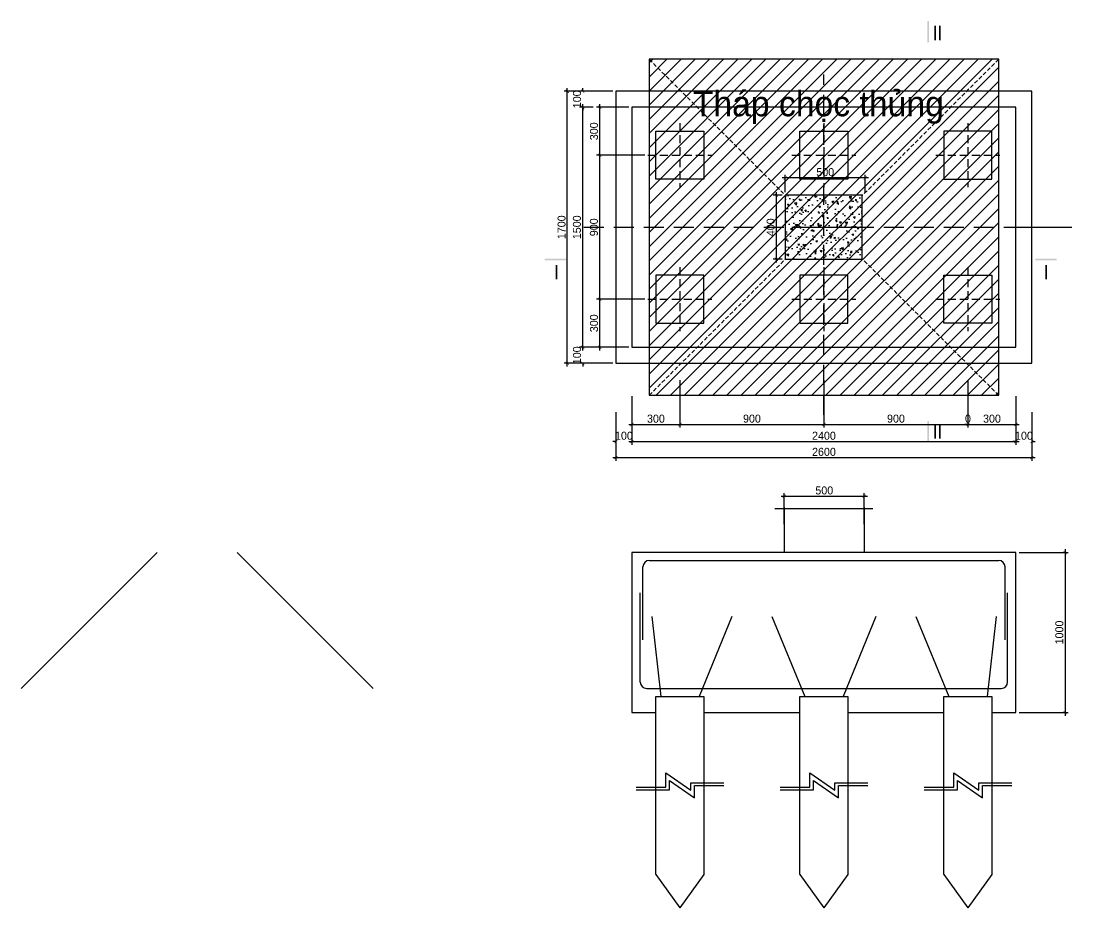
# Model space of a CAD drawing. Extents: x 394 to 18449, y -3793 to 677.
# Drawn here: x 6584 to 7241, y -3350 to -2795 of the extents above; entities that cross this region are included whole.
import ezdxf

# ---------------------------------------------------------------- set-up
doc = ezdxf.new("R2010")
doc.units = 0
doc.header["$MEASUREMENT"] = 0
doc.linetypes.add('CENTER2', pattern=[1.125, 0.75, -0.125, 0.125, -0.125])
doc.linetypes.add('HIDDEN', pattern=[0.375, 0.25, -0.125])
doc.layers.get('0').update_dxf_attribs({"linetype": 'CONTINUOUS'})
doc.layers.get('DEFPOINTS').update_dxf_attribs({"linetype": 'CONTINUOUS'})
for name, color, linetype in [('DUT', 7, 'CENTER2'), ('TEXT', 7, 'CONTINUOUS'), ('THEP', 6, 'CONTINUOUS'), ('TUONG', 7, 'CONTINUOUS')]:
    doc.layers.add(name, color=color, linetype=linetype)
doc.styles.add('DIM-NEW', font='VHELVCN.TTF')
doc.styles.add('style1', font='VGOUDYN.TTF')
doc.styles.add('T2', font='VTIMESN.TTF')
doc.dimstyles.new('TL10', dxfattribs={"dimtxt": 5, "dimasz": 2, "dimexe": 2, "dimexo": 2, "dimgap": 1, "dimtad": 1, "dimdec": 0, "dimlfac": 10, "dimzin": 0, "dimdsep": 46, "dimtxsty": 'T2', "dimblk": 'ARCHTICK', "dimcen": 2.5, "dimdle": 2, "dimclrd": 1, "dimclre": 1, "dimclrt": 2, "dimadec": 0, "dimazin": 0, "dimtfac": 1, "dimtdec": 0, "dimtix": 1, "dimtofl": 0, "dimtmove": 0, "dimatfit": 0, "dimldrblk": 'ARCHTICK', "dimfxl": 0, "dimtolj": 1, "dimtzin": 0, "dimlwd": -1, "dimlwe": -1, "dimarcsym": 0})

# ---------------------------------------------------------------- blocks, each defined once
blk = doc.blocks.new('_ARCHTICK')
at = {"color": 0, "linetype": 'ByBlock', "const_width": 0.15}
blk.add_lwpolyline([(-0.5, -0.5), (0.5, 0.5)], dxfattribs=at)
blk = doc.blocks.new('*D163')
at = {"layer": 'DEFPOINTS', "color": 0}
for p in [(7206.12, -3127.63), (7206.12, -3227.63), (7236.8, -3227.63)]:
    blk.add_point(p, dxfattribs=at)
at = {"layer": 'TUONG', "color": 1}
for p, q in [((7236.8, -3125.63), (7236.8, -3229.63)), ((7208.12, -3127.63), (7238.8, -3127.63)), ((7208.12, -3227.63), (7238.8, -3227.63))]:
    blk.add_line(p, q, dxfattribs=at)
at = {"layer": 'TUONG', "color": 1, "xscale": 2, "yscale": 2, "zscale": 2}
for p, rotation in [((7236.8, -3127.63), 90), ((7236.8, -3227.63), 270)]:
    blk.add_blockref('_ARCHTICK', p, dxfattribs=dict(at, rotation=rotation))
at = {"layer": 'TUONG', "color": 2, "insert": (7233.24, -3177.63), "char_height": 5, "attachment_point": 5, "rotation": 90, "style": 'T2'}
blk.add_mtext('\\A1;1000', dxfattribs=at)
blk = doc.blocks.new('*D162')
at = {"layer": 'DEFPOINTS', "color": 0}
for p in [(7111.33, -3092.47), (7061.33, -3111.93), (7111.33, -3111.93)]:
    blk.add_point(p, dxfattribs=at)
at = {"layer": 'TUONG', "color": 1}
for p, q in [((7059.33, -3092.47), (7113.33, -3092.47)), ((7061.33, -3109.93), (7061.33, -3090.47)), ((7111.33, -3109.93), (7111.33, -3090.47))]:
    blk.add_line(p, q, dxfattribs=at)
at = {"layer": 'TUONG', "color": 1, "xscale": 2, "yscale": 2, "zscale": 2, "rotation": 180}
blk.add_blockref('_ARCHTICK', (7061.33, -3092.47), dxfattribs=at)
at = {"layer": 'TUONG', "color": 1, "xscale": 2, "yscale": 2, "zscale": 2}
blk.add_blockref('_ARCHTICK', (7111.33, -3092.47), dxfattribs=at)
at = {"layer": 'TUONG', "color": 2, "insert": (7086.33, -3088.87), "char_height": 5, "attachment_point": 5, "style": 'T2'}
blk.add_mtext('\\A1;500', dxfattribs=at)
blk = doc.blocks.new('*D161')
at = {"layer": 'DEFPOINTS', "color": 0}
for p in [(7056.38, -2904.36), (7061.94, -2904.36), (7061.94, -2944.36)]:
    blk.add_point(p, dxfattribs=at)
at = {"layer": 'TUONG', "color": 1}
for p, q in [((7056.38, -2946.36), (7056.38, -2902.36)), ((7059.94, -2904.36), (7054.38, -2904.36)), ((7059.94, -2944.36), (7054.38, -2944.36))]:
    blk.add_line(p, q, dxfattribs=at)
at = {"layer": 'TUONG', "color": 1, "xscale": 2, "yscale": 2, "zscale": 2}
for p, rotation in [((7056.38, -2904.36), 90), ((7056.38, -2944.36), 270)]:
    blk.add_blockref('_ARCHTICK', p, dxfattribs=dict(at, rotation=rotation))
at = {"layer": 'TUONG', "color": 2, "insert": (7052.82, -2924.36), "char_height": 5, "attachment_point": 5, "rotation": 90, "style": 'T2'}
blk.add_mtext('\\A1;400', dxfattribs=at)
blk = doc.blocks.new('*D160')
at = {"layer": 'DEFPOINTS', "color": 0}
for p in [(7061.94, -2893.53), (7061.94, -2904.36), (7111.94, -2904.36)]:
    blk.add_point(p, dxfattribs=at)
at = {"layer": 'TUONG', "color": 1}
for p, q in [((7113.94, -2893.53), (7059.94, -2893.53)), ((7061.94, -2902.36), (7061.94, -2891.53)), ((7111.94, -2902.36), (7111.94, -2891.53))]:
    blk.add_line(p, q, dxfattribs=at)
at = {"layer": 'TUONG', "color": 1, "xscale": 2, "yscale": 2, "zscale": 2, "rotation": 180}
blk.add_blockref('_ARCHTICK', (7061.94, -2893.53), dxfattribs=at)
at = {"layer": 'TUONG', "color": 1, "xscale": 2, "yscale": 2, "zscale": 2}
blk.add_blockref('_ARCHTICK', (7111.94, -2893.53), dxfattribs=at)
at = {"layer": 'TUONG', "color": 2, "insert": (7086.94, -2889.93), "char_height": 5, "attachment_point": 5, "style": 'T2'}
blk.add_mtext('\\A1;500', dxfattribs=at)
blk = doc.blocks.new('*D159')
at = {"layer": 'DEFPOINTS', "color": 0}
for p in [(6945.98, -2969.36), (6976.12, -2969.36), (6966.12, -2999.36)]:
    blk.add_point(p, dxfattribs=at)
at = {"layer": 'TUONG', "color": 1}
for p, q in [((6945.98, -3001.36), (6945.98, -2967.36)), ((6974.12, -2969.36), (6943.98, -2969.36)), ((6964.12, -2999.36), (6943.98, -2999.36))]:
    blk.add_line(p, q, dxfattribs=at)
at = {"layer": 'TUONG', "color": 1, "xscale": 2, "yscale": 2, "zscale": 2}
for p, rotation in [((6945.98, -2969.36), 90), ((6945.98, -2999.36), 270)]:
    blk.add_blockref('_ARCHTICK', p, dxfattribs=dict(at, rotation=rotation))
at = {"layer": 'TUONG', "color": 2, "insert": (6942.42, -2984.36), "char_height": 5, "attachment_point": 5, "rotation": 90, "style": 'T2'}
blk.add_mtext('\\A1;300', dxfattribs=at)
blk = doc.blocks.new('*D158')
at = {"layer": 'DEFPOINTS', "color": 0}
for p in [(6945.98, -2879.36), (6976.12, -2879.36), (6976.12, -2969.36)]:
    blk.add_point(p, dxfattribs=at)
at = {"layer": 'TUONG', "color": 1}
for p, q in [((6974.12, -2879.36), (6943.98, -2879.36)), ((6945.98, -2971.36), (6945.98, -2877.36)), ((6974.12, -2969.36), (6943.98, -2969.36))]:
    blk.add_line(p, q, dxfattribs=at)
at = {"layer": 'TUONG', "color": 1, "xscale": 2, "yscale": 2, "zscale": 2}
for p, rotation in [((6945.98, -2879.36), 90), ((6945.98, -2969.36), 270)]:
    blk.add_blockref('_ARCHTICK', p, dxfattribs=dict(at, rotation=rotation))
at = {"layer": 'TUONG', "color": 2, "insert": (6942.39, -2924.36), "char_height": 5, "attachment_point": 5, "rotation": 90, "style": 'T2'}
blk.add_mtext('\\A1;900', dxfattribs=at)
blk = doc.blocks.new('*D157')
at = {"layer": 'DEFPOINTS', "color": 0}
for p in [(6945.98, -2849.36), (6966.12, -2849.36), (6976.12, -2879.36)]:
    blk.add_point(p, dxfattribs=at)
at = {"layer": 'TUONG', "color": 1}
for p, q in [((6964.12, -2849.36), (6943.98, -2849.36)), ((6945.98, -2881.36), (6945.98, -2847.36)), ((6974.12, -2879.36), (6943.98, -2879.36))]:
    blk.add_line(p, q, dxfattribs=at)
at = {"layer": 'TUONG', "color": 1, "xscale": 2, "yscale": 2, "zscale": 2}
for p, rotation in [((6945.98, -2849.36), 90), ((6945.98, -2879.36), 270)]:
    blk.add_blockref('_ARCHTICK', p, dxfattribs=dict(at, rotation=rotation))
at = {"layer": 'TUONG', "color": 2, "insert": (6942.42, -2864.36), "char_height": 5, "attachment_point": 5, "rotation": 90, "style": 'T2'}
blk.add_mtext('\\A1;300', dxfattribs=at)
blk = doc.blocks.new('*D156')
at = {"layer": 'DEFPOINTS', "color": 0}
for p in [(6935.37, -2999.36), (6964.12, -2999.36), (6956.12, -3009.36)]:
    blk.add_point(p, dxfattribs=at)
at = {"layer": 'TUONG', "color": 1}
for p, q in [((6962.12, -2999.36), (6933.37, -2999.36)), ((6935.37, -2999.36), (6935.37, -2997.36)), ((6954.12, -3009.36), (6933.37, -3009.36)), ((6935.37, -3009.36), (6935.37, -3011.36))]:
    blk.add_line(p, q, dxfattribs=at)
at = {"layer": 'TUONG', "color": 1, "xscale": 2, "yscale": 2, "zscale": 2}
for p, rotation in [((6935.37, -2999.36), 270), ((6935.37, -3009.36), 90)]:
    blk.add_blockref('_ARCHTICK', p, dxfattribs=dict(at, rotation=rotation))
at = {"layer": 'TUONG', "color": 2, "insert": (6931.81, -3004.36), "char_height": 5, "attachment_point": 5, "rotation": 90, "style": 'T2'}
blk.add_mtext('\\A1;100', dxfattribs=at)
blk = doc.blocks.new('*D155')
at = {"layer": 'DEFPOINTS', "color": 0}
for p in [(6935.37, -2849.36), (6943.98, -2849.36), (6964.12, -2999.36)]:
    blk.add_point(p, dxfattribs=at)
at = {"layer": 'TUONG', "color": 1}
for p, q in [((6941.98, -2849.36), (6933.37, -2849.36)), ((6935.37, -3001.36), (6935.37, -2847.36)), ((6962.12, -2999.36), (6933.37, -2999.36))]:
    blk.add_line(p, q, dxfattribs=at)
at = {"layer": 'TUONG', "color": 1, "xscale": 2, "yscale": 2, "zscale": 2}
for p, rotation in [((6935.37, -2849.36), 90), ((6935.37, -2999.36), 270)]:
    blk.add_blockref('_ARCHTICK', p, dxfattribs=dict(at, rotation=rotation))
at = {"layer": 'TUONG', "color": 2, "insert": (6931.77, -2924.36), "char_height": 5, "attachment_point": 5, "rotation": 90, "style": 'T2'}
blk.add_mtext('\\A1;1500', dxfattribs=at)
blk = doc.blocks.new('*D154')
at = {"layer": 'DEFPOINTS', "color": 0}
for p in [(6935.37, -2839.36), (6956.12, -2839.36), (6943.98, -2849.36)]:
    blk.add_point(p, dxfattribs=at)
at = {"layer": 'TUONG', "color": 1}
for p, q in [((6954.12, -2839.36), (6933.37, -2839.36)), ((6935.37, -2839.36), (6935.37, -2837.36)), ((6941.98, -2849.36), (6933.37, -2849.36)), ((6935.37, -2849.36), (6935.37, -2851.36))]:
    blk.add_line(p, q, dxfattribs=at)
at = {"layer": 'TUONG', "color": 1, "xscale": 2, "yscale": 2, "zscale": 2}
for p, rotation in [((6935.37, -2839.36), 270), ((6935.37, -2849.36), 90)]:
    blk.add_blockref('_ARCHTICK', p, dxfattribs=dict(at, rotation=rotation))
at = {"layer": 'TUONG', "color": 2, "insert": (6931.81, -2844.36), "char_height": 5, "attachment_point": 5, "rotation": 90, "style": 'T2'}
blk.add_mtext('\\A1;100', dxfattribs=at)
blk = doc.blocks.new('*D153')
at = {"layer": 'DEFPOINTS', "color": 0}
for p in [(6925.72, -2839.36), (6935.37, -2839.36), (6935.37, -3009.36)]:
    blk.add_point(p, dxfattribs=at)
at = {"layer": 'TUONG', "color": 1}
for p, q in [((6933.37, -2839.36), (6923.72, -2839.36)), ((6925.72, -3011.36), (6925.72, -2837.36)), ((6933.37, -3009.36), (6923.72, -3009.36))]:
    blk.add_line(p, q, dxfattribs=at)
at = {"layer": 'TUONG', "color": 1, "xscale": 2, "yscale": 2, "zscale": 2}
for p, rotation in [((6925.72, -2839.36), 90), ((6925.72, -3009.36), 270)]:
    blk.add_blockref('_ARCHTICK', p, dxfattribs=dict(at, rotation=rotation))
at = {"layer": 'TUONG', "color": 2, "insert": (6922.16, -2924.36), "char_height": 5, "attachment_point": 5, "rotation": 90, "style": 'T2'}
blk.add_mtext('\\A1;1700', dxfattribs=at)
blk = doc.blocks.new('*D152')
at = {"layer": 'DEFPOINTS', "color": 0}
for p in [(6996.12, -3017.86), (6966.12, -3027.86), (6996.12, -3047.57)]:
    blk.add_point(p, dxfattribs=at)
at = {"layer": 'TUONG', "color": 1}
for p, q in [((6996.12, -3019.86), (6996.12, -3049.57)), ((6966.12, -3029.86), (6966.12, -3049.57)), ((6964.12, -3047.57), (6998.12, -3047.57))]:
    blk.add_line(p, q, dxfattribs=at)
at = {"layer": 'TUONG', "color": 1, "xscale": 2, "yscale": 2, "zscale": 2, "rotation": 180}
blk.add_blockref('_ARCHTICK', (6966.12, -3047.57), dxfattribs=at)
at = {"layer": 'TUONG', "color": 1, "xscale": 2, "yscale": 2, "zscale": 2}
blk.add_blockref('_ARCHTICK', (6996.12, -3047.57), dxfattribs=at)
at = {"layer": 'TUONG', "color": 2, "insert": (6981.12, -3044.01), "char_height": 5, "attachment_point": 5, "style": 'T2'}
blk.add_mtext('\\A1;300', dxfattribs=at)
blk = doc.blocks.new('*D151')
at = {"layer": 'DEFPOINTS', "color": 0}
for p in [(6996.12, -3017.86), (7086.12, -3017.86), (7086.12, -3047.57)]:
    blk.add_point(p, dxfattribs=at)
at = {"layer": 'TUONG', "color": 1}
for p, q in [((6996.12, -3019.86), (6996.12, -3049.57)), ((7086.12, -3019.86), (7086.12, -3049.57)), ((6994.12, -3047.57), (7088.12, -3047.57))]:
    blk.add_line(p, q, dxfattribs=at)
at = {"layer": 'TUONG', "color": 1, "xscale": 2, "yscale": 2, "zscale": 2, "rotation": 180}
blk.add_blockref('_ARCHTICK', (6996.12, -3047.57), dxfattribs=at)
at = {"layer": 'TUONG', "color": 1, "xscale": 2, "yscale": 2, "zscale": 2}
blk.add_blockref('_ARCHTICK', (7086.12, -3047.57), dxfattribs=at)
at = {"layer": 'TUONG', "color": 2, "insert": (7041.12, -3043.98), "char_height": 5, "attachment_point": 5, "style": 'T2'}
blk.add_mtext('\\A1;900', dxfattribs=at)
blk = doc.blocks.new('*D150')
at = {"layer": 'DEFPOINTS', "color": 0}
for p in [(7086.12, -3017.86), (7176.12, -3017.86), (7176.12, -3047.57)]:
    blk.add_point(p, dxfattribs=at)
at = {"layer": 'TUONG', "color": 1}
for p, q in [((7086.12, -3019.86), (7086.12, -3049.57)), ((7176.12, -3019.86), (7176.12, -3049.57)), ((7084.12, -3047.57), (7178.12, -3047.57))]:
    blk.add_line(p, q, dxfattribs=at)
at = {"layer": 'TUONG', "color": 1, "xscale": 2, "yscale": 2, "zscale": 2, "rotation": 180}
blk.add_blockref('_ARCHTICK', (7086.12, -3047.57), dxfattribs=at)
at = {"layer": 'TUONG', "color": 1, "xscale": 2, "yscale": 2, "zscale": 2}
blk.add_blockref('_ARCHTICK', (7176.12, -3047.57), dxfattribs=at)
at = {"layer": 'TUONG', "color": 2, "insert": (7131.12, -3043.98), "char_height": 5, "attachment_point": 5, "style": 'T2'}
blk.add_mtext('\\A1;900', dxfattribs=at)
blk = doc.blocks.new('*D149')
at = {"layer": 'DEFPOINTS', "color": 0}
for p in [(7176.12, -3017.86), (7176.12, -3017.86), (7176.12, -3047.57)]:
    blk.add_point(p, dxfattribs=at)
at = {"layer": 'TUONG', "color": 1}
for p, q in [((7176.12, -3019.86), (7176.12, -3049.57)), ((7176.12, -3019.86), (7176.12, -3049.57)), ((7176.12, -3047.57), (7174.12, -3047.57)), ((7176.12, -3047.57), (7178.12, -3047.57))]:
    blk.add_line(p, q, dxfattribs=at)
at = {"layer": 'TUONG', "color": 1, "xscale": 2, "yscale": 2, "zscale": 2}
blk.add_blockref('_ARCHTICK', (7176.12, -3047.57), dxfattribs=at)
at = {"layer": 'TUONG', "color": 1, "xscale": 2, "yscale": 2, "zscale": 2, "rotation": 180}
blk.add_blockref('_ARCHTICK', (7176.12, -3047.57), dxfattribs=at)
at = {"layer": 'TUONG', "color": 2, "insert": (7176.12, -3044.01), "char_height": 5, "attachment_point": 5, "style": 'T2'}
blk.add_mtext('\\A1;0', dxfattribs=at)
blk = doc.blocks.new('*D148')
at = {"layer": 'DEFPOINTS', "color": 0}
for p in [(7176.12, -3017.86), (7206.12, -3027.86), (7206.12, -3047.57)]:
    blk.add_point(p, dxfattribs=at)
at = {"layer": 'TUONG', "color": 1}
for p, q in [((7176.12, -3019.86), (7176.12, -3049.57)), ((7206.12, -3029.86), (7206.12, -3049.57)), ((7174.12, -3047.57), (7208.12, -3047.57))]:
    blk.add_line(p, q, dxfattribs=at)
at = {"layer": 'TUONG', "color": 1, "xscale": 2, "yscale": 2, "zscale": 2, "rotation": 180}
blk.add_blockref('_ARCHTICK', (7176.12, -3047.57), dxfattribs=at)
at = {"layer": 'TUONG', "color": 1, "xscale": 2, "yscale": 2, "zscale": 2}
blk.add_blockref('_ARCHTICK', (7206.12, -3047.57), dxfattribs=at)
at = {"layer": 'TUONG', "color": 2, "insert": (7191.12, -3044.01), "char_height": 5, "attachment_point": 5, "style": 'T2'}
blk.add_mtext('\\A1;300', dxfattribs=at)
blk = doc.blocks.new('*D147')
at = {"layer": 'DEFPOINTS', "color": 0}
for p in [(6956.12, -3037.86), (6966.12, -3037.86), (6966.12, -3058.24)]:
    blk.add_point(p, dxfattribs=at)
at = {"layer": 'TUONG', "color": 1}
for p, q in [((6956.12, -3039.86), (6956.12, -3060.24)), ((6966.12, -3039.86), (6966.12, -3060.24)), ((6956.12, -3058.24), (6954.12, -3058.24)), ((6966.12, -3058.24), (6968.12, -3058.24))]:
    blk.add_line(p, q, dxfattribs=at)
at = {"layer": 'TUONG', "color": 1, "xscale": 2, "yscale": 2, "zscale": 2}
blk.add_blockref('_ARCHTICK', (6956.12, -3058.24), dxfattribs=at)
at = {"layer": 'TUONG', "color": 1, "xscale": 2, "yscale": 2, "zscale": 2, "rotation": 180}
blk.add_blockref('_ARCHTICK', (6966.12, -3058.24), dxfattribs=at)
at = {"layer": 'TUONG', "color": 2, "insert": (6961.12, -3054.68), "char_height": 5, "attachment_point": 5, "style": 'T2'}
blk.add_mtext('\\A1;100', dxfattribs=at)
blk = doc.blocks.new('*D146')
at = {"layer": 'DEFPOINTS', "color": 0}
for p in [(7216.12, -3037.86), (7206.12, -3049.57), (7216.12, -3058.24)]:
    blk.add_point(p, dxfattribs=at)
at = {"layer": 'TUONG', "color": 1}
for p, q in [((7216.12, -3039.86), (7216.12, -3060.24)), ((7206.12, -3051.57), (7206.12, -3060.24)), ((7206.12, -3058.24), (7204.12, -3058.24)), ((7216.12, -3058.24), (7218.12, -3058.24))]:
    blk.add_line(p, q, dxfattribs=at)
at = {"layer": 'TUONG', "color": 1, "xscale": 2, "yscale": 2, "zscale": 2}
blk.add_blockref('_ARCHTICK', (7206.12, -3058.24), dxfattribs=at)
at = {"layer": 'TUONG', "color": 1, "xscale": 2, "yscale": 2, "zscale": 2, "rotation": 180}
blk.add_blockref('_ARCHTICK', (7216.12, -3058.24), dxfattribs=at)
at = {"layer": 'TUONG', "color": 2, "insert": (7211.12, -3054.68), "char_height": 5, "attachment_point": 5, "style": 'T2'}
blk.add_mtext('\\A1;100', dxfattribs=at)
blk = doc.blocks.new('*D145')
at = {"layer": 'DEFPOINTS', "color": 0}
for p in [(6956.12, -3058.24), (7216.12, -3058.24), (7216.12, -3068.34)]:
    blk.add_point(p, dxfattribs=at)
at = {"layer": 'TUONG', "color": 1}
for p, q in [((6956.12, -3060.24), (6956.12, -3070.34)), ((7216.12, -3060.24), (7216.12, -3070.34)), ((6954.12, -3068.34), (7218.12, -3068.34))]:
    blk.add_line(p, q, dxfattribs=at)
at = {"layer": 'TUONG', "color": 1, "xscale": 2, "yscale": 2, "zscale": 2, "rotation": 180}
blk.add_blockref('_ARCHTICK', (6956.12, -3068.34), dxfattribs=at)
at = {"layer": 'TUONG', "color": 1, "xscale": 2, "yscale": 2, "zscale": 2}
blk.add_blockref('_ARCHTICK', (7216.12, -3068.34), dxfattribs=at)
at = {"layer": 'TUONG', "color": 2, "insert": (7086.12, -3064.75), "char_height": 5, "attachment_point": 5, "style": 'T2'}
blk.add_mtext('\\A1;2600', dxfattribs=at)
blk = doc.blocks.new('*D144')
at = {"layer": 'DEFPOINTS', "color": 0}
for p in [(6966.12, -3047.57), (7206.12, -3047.57), (7206.12, -3058.24)]:
    blk.add_point(p, dxfattribs=at)
at = {"layer": 'TUONG', "color": 1}
for p, q in [((6966.12, -3049.57), (6966.12, -3060.24)), ((7206.12, -3049.57), (7206.12, -3060.24)), ((6964.12, -3058.24), (7208.12, -3058.24))]:
    blk.add_line(p, q, dxfattribs=at)
at = {"layer": 'TUONG', "color": 1, "xscale": 2, "yscale": 2, "zscale": 2, "rotation": 180}
blk.add_blockref('_ARCHTICK', (6966.12, -3058.24), dxfattribs=at)
at = {"layer": 'TUONG', "color": 1, "xscale": 2, "yscale": 2, "zscale": 2}
blk.add_blockref('_ARCHTICK', (7206.12, -3058.24), dxfattribs=at)
at = {"layer": 'TUONG', "color": 2, "insert": (7086.12, -3054.68), "char_height": 5, "attachment_point": 5, "style": 'T2'}
blk.add_mtext('\\A1;2400', dxfattribs=at)

msp = doc.modelspace()

# ---------------------------------------------------------------- hatches: boundary and pattern name
at = {"layer": 'TUONG'}
h = msp.add_hatch(dxfattribs=at)
h.set_pattern_fill('ANSI31', color=256, scale=50, angle=180, style=0)
h.set_pattern_definition([(225, (-1524, -7e-11), (4.4194174, -4.4194174), [])])
h.paths.add_polyline_path([(7195.309, -2819.355), (6976.937, -2819.355), (6976.937, -3029.355), (7195.309, -3029.355)])
h = msp.add_hatch(dxfattribs=at)
h.set_pattern_fill('AR-CONC', color=9, scale=1.5, angle=90, style=0)
h.set_pattern_definition([(140, (5621, -10750.5), (0.941282, 10.758903), [1.125, -12.375]), (85, (5621, -10750.5), (-11.282882, -2.08127), [0.9, -9.9]), (190.4514, (5621.078, -10749.603), (-10.341593, 8.677641), [0.956103, -10.517132]), (136.1842, (5618, -10750.5), (2.482785, 16.008616), [1.6875, -18.5625]), (186.6356, (5618.207, -10749.166), (-14.611768, 14.01994), [1.434154, -15.775695]), (81.1842, (5618, -10750.5), (-14.61178, 14.01993), [1.35, -14.85]), (111, (5618.75, -10749), (6.039283, 8.953606), [1.125, -12.375]), (56, (5618.75, -10749), (-10.87725, 3.64973), [0.9, -9.9]), (161.4514, (5619.253, -10748.254), (-4.837957, 12.60334), [0.956103, -10.517132]), (127.5, (5621, -10750.5), (-4.9934078, 0.1823978), [0, -9.78, 0, -10.05, 0, -9.9375]), (97.5, (5621, -10750.5), (-5.9161757, 3.946043), [0, -5.73, 0, -9.555, 0, -3.7875]), (57.5, (5621, -10753.845), (0.338323, 8.0073365), [0, -3.75, 0, -11.7, 0, -15.525]), (47.5, (5621, -10755.345), (-1.501575, 8.7477925), [0, -4.875, 0, -7.77, 0, -11.025])])
h.paths.add_polyline_path([(7086.123, -2924.355), (7086.123, -2904.355), (7061.937, -2904.355), (7061.937, -2924.355)])
h.paths.add_polyline_path([(7061.937, -2924.355), (7061.937, -2944.355), (7086.123, -2944.355), (7086.123, -2924.355)])
h.paths.add_polyline_path([(7086.123, -2924.355), (7086.123, -2944.355), (7110.036, -2944.355), (7110.036, -2924.355)])
h.paths.add_polyline_path([(7110.036, -2924.355), (7110.036, -2904.355), (7086.123, -2904.355), (7086.123, -2924.355)])

# ---------------------------------------------------------------- linework, layer by layer
at = {"layer": 'DUT', "linetype": 'HIDDEN', "ltscale": 10}
for p, q in [((6976.937, -2819.355), (7061.937, -2904.355)), ((7195.309, -2819.355), (7110.309, -2904.355)), ((6976.937, -3029.355), (7061.937, -2944.355)), ((7195.309, -3029.355), (7110.309, -2944.355))]:
    msp.add_line(p, q, dxfattribs=at)
at = {"layer": 'DUT', "color": 9, "linetype": 'HIDDEN', "ltscale": 50}
for p, q in [((7086.123, -3041.5), (7086.123, -2828.774)), ((6936.017, -2924.355), (7235.957, -2924.355))]:
    msp.add_line(p, q, dxfattribs=at)
at = {"layer": 'DUT', "color": 9, "linetype": 'HIDDEN', "ltscale": 20}
for p, q in [((6996.123, -2859.355), (6996.123, -2899.355)), ((7086.123, -2859.355), (7086.123, -2899.355)), ((7176.123, -2859.355), (7176.123, -2899.355)), ((6976.123, -2879.355), (7016.123, -2879.355)), ((7066.123, -2879.355), (7106.123, -2879.355)), ((7156.123, -2879.355), (7196.123, -2879.355)), ((6996.123, -2949.355), (6996.123, -2989.355)), ((7086.123, -2949.355), (7086.123, -2989.355)), ((7176.123, -2949.355), (7176.123, -2989.355)), ((6976.123, -2969.355), (7016.123, -2969.355)), ((7066.123, -2969.355), (7106.123, -2969.355)), ((7156.123, -2969.355), (7196.123, -2969.355))]:
    msp.add_line(p, q, dxfattribs=at)
at = {"layer": 'DUT', "linetype": 'HIDDEN', "ltscale": 10}
msp.add_lwpolyline([(7195.309, -2819.355), (6976.937, -2819.355), (6976.937, -3029.355), (7195.309, -3029.355)], close=True, dxfattribs=at)
msp.add_lwpolyline([(7195.309, -2819.355), (6976.937, -2819.355), (6976.937, -3029.355), (7195.309, -3029.355)], close=True, dxfattribs=at)
at = {"layer": 'TEXT', "ltscale": 10}
for points in [[(7151.714, -2795.439), (7150.664, -2795.439), (7151.714, -2808.743), (7150.664, -2808.743)], [(6911.645, -2944.05), (6911.645, -2945.1), (6924.949, -2944.05), (6924.949, -2945.1)], [(7218.262, -2944.05), (7218.262, -2945.1), (7231.567, -2944.05), (7231.567, -2945.1)], [(7151.714, -3045.482), (7150.664, -3045.482), (7151.714, -3058.787), (7150.664, -3058.787)]]:
    msp.add_trace(points, dxfattribs=at)
at = {"layer": 'THEP', "ltscale": 10}
for p, q in [((6976.931, -3132.62), (7195.315, -3132.62)), ((6972.931, -3182.221), (6972.931, -3136.62)), ((7199.315, -3182.221), (7199.315, -3136.62)), ((6971.354, -3208.63), (6971.354, -3152.879)), ((7200.892, -3208.63), (7200.892, -3152.879)), ((6978.5, -3167.63), (6984.123, -3217.63)), ((7028.623, -3167.63), (7008.123, -3217.63)), ((7053.623, -3167.63), (7074.123, -3217.63)), ((7118.623, -3167.63), (7098.123, -3217.63)), ((7143.623, -3167.63), (7164.123, -3217.63)), ((7193.746, -3167.63), (7188.123, -3217.63)), ((6975.354, -3212.63), (7196.892, -3212.63))]:
    msp.add_line(p, q, dxfattribs=at)
for centre, start, end in [((6976.931, -3136.62), 90, 180), ((7195.315, -3136.62), 0, 90), ((6975.354, -3208.63), 180, 270), ((7196.892, -3208.63), 270, 360)]:
    msp.add_arc(centre, 4, start, end, dxfattribs=at)
at = {"layer": 'TUONG'}
for p, q in [((7066.123, -2924.355), (7106.123, -2924.355)), ((7201.123, -2924.355), (7241.123, -2924.355)), ((7061.328, -3099.411), (7061.328, -3127.63)), ((7111.328, -3099.411), (7111.328, -3127.63)), ((7055.409, -3100.197), (7116.591, -3100.197)), ((6584.338, -3212.63), (6669.338, -3127.63)), ((6804.338, -3212.63), (6719.338, -3127.63)), ((7206.123, -3227.63), (7206.123, -3127.63)), ((6981.123, -3328.884), (6996.123, -3349.817)), ((7011.123, -3328.884), (6996.123, -3349.817)), ((7071.123, -3328.884), (7086.123, -3349.817)), ((7101.123, -3328.884), (7086.123, -3349.817)), ((7161.123, -3328.884), (7176.123, -3349.817)), ((7191.123, -3328.884), (7176.123, -3349.817))]:
    msp.add_line(p, q, dxfattribs=at)
for points in [[(7195.309, -2819.355), (6976.937, -2819.355), (6976.937, -3029.355), (7195.309, -3029.355)], [(7216.123, -3009.355), (7216.123, -2839.355), (6956.123, -2839.355), (6956.123, -3009.355)], [(7206.123, -2999.355), (7206.123, -2849.355), (6966.123, -2849.355), (6966.123, -2999.355)], [(7011.123, -2864.355), (7011.123, -2894.355), (6981.123, -2894.355), (6981.123, -2864.355)], [(7101.123, -2864.355), (7101.123, -2894.355), (7071.123, -2894.355), (7071.123, -2864.355)], [(7161.123, -2864.355), (7161.123, -2894.355), (7191.123, -2894.355), (7191.123, -2864.355)], [(7110.036, -2944.355), (7110.036, -2904.355), (7061.937, -2904.355), (7061.937, -2944.355)], [(7011.123, -2984.355), (7011.123, -2954.355), (6981.123, -2954.355), (6981.123, -2984.355)], [(7101.123, -2984.355), (7101.123, -2954.355), (7071.123, -2954.355), (7071.123, -2984.355)], [(7161.123, -2984.355), (7161.123, -2954.355), (7191.123, -2954.355), (7191.123, -2984.355)]]:
    msp.add_lwpolyline(points, close=True, dxfattribs=at)
for points in [[(7191.123, -3227.63), (7206.123, -3227.63), (7206.123, -3127.63), (6966.123, -3127.63), (6966.123, -3227.63), (6981.123, -3227.63)], [(6981.123, -3328.884), (6981.123, -3217.63), (7011.123, -3217.63), (7011.123, -3328.884)], [(7071.123, -3328.884), (7071.123, -3217.63), (7101.123, -3217.63), (7101.123, -3328.884)], [(7161.123, -3328.884), (7161.123, -3217.63), (7191.123, -3217.63), (7191.123, -3328.884)], [(7011.123, -3227.63), (7071.123, -3227.63)], [(7101.123, -3227.63), (7161.123, -3227.63)], [(6968.836, -3274.31), (6987.367, -3274.31), (6987.367, -3265.275), (7002.87, -3276.086), (7002.87, -3271.548), (7023.5, -3271.548)], [(6968.836, -3276.03), (6989.617, -3276.03), (6989.617, -3270.157), (7005.12, -3280.968), (7005.12, -3273.268), (7023.5, -3273.268)], [(7058.836, -3274.31), (7077.367, -3274.31), (7077.367, -3265.275), (7092.87, -3276.086), (7092.87, -3271.548), (7113.5, -3271.548)], [(7058.836, -3276.03), (7079.617, -3276.03), (7079.617, -3270.157), (7095.12, -3280.968), (7095.12, -3273.268), (7113.5, -3273.268)], [(7148.836, -3274.31), (7167.367, -3274.31), (7167.367, -3265.275), (7182.87, -3276.086), (7182.87, -3271.548), (7203.5, -3271.548)], [(7148.836, -3276.03), (7169.617, -3276.03), (7169.617, -3270.157), (7185.12, -3280.968), (7185.12, -3273.268), (7203.5, -3273.268)]]:
    msp.add_lwpolyline(points, dxfattribs=at)

# ---------------------------------------------------------------- texts
at = {"layer": 'TEXT', "ltscale": 10}
for s, height, style, p in [('II', 9, 'DIM-NEW', (7154.189, -2807.435)), ('Thaùp choïc thuûng', 15.75, 'style1', (7004.159, -2854.977)), ('I', 9, 'DIM-NEW', (6917.5, -2956.935)), ('I', 9, 'DIM-NEW', (7223.5, -2956.935)), ('II', 9, 'DIM-NEW', (7154.189, -3056.435))]:
    msp.add_text(s, height=height, dxfattribs=dict(at, style=style)).set_placement(p)

# ---------------------------------------------------------------- dimensions: what is measured, and where the dimension line sits
at = {"layer": 'TUONG'}
for base, p1, p2, angle, picture, middle in [((6925.721, -2839.355), (6935.37, -3009.355), (6935.37, -2839.355), 90, '*D153', (6922.161, -2924.355)), ((7061.937, -2893.533), (7111.937, -2904.355), (7061.937, -2904.355), 180, '*D160', (7086.937, -2889.933)), ((7056.376, -2904.355), (7061.937, -2944.355), (7061.937, -2904.355), 90, '*D161', (7052.816, -2924.355)), ((6945.978, -2969.355), (6966.123, -2999.355), (6976.123, -2969.355), 90, '*D159', (6942.419, -2984.355)), ((6935.37, -2999.355), (6956.123, -3009.355), (6964.123, -2999.355), 90, '*D156', (6931.811, -3004.355)), ((6996.123, -3047.566), (6966.123, -3027.855), (6996.123, -3017.855), 180, '*D152', (6981.123, -3044.007)), ((6966.123, -3058.243), (6956.123, -3037.855), (6966.123, -3037.855), 180, '*D147', (6961.123, -3054.684)), ((7206.123, -3058.243), (6966.123, -3047.566), (7206.123, -3047.566), 180, '*D144', (7086.123, -3054.684)), ((7216.123, -3068.344), (6956.123, -3058.243), (7216.123, -3058.243), 180, '*D145', (7086.123, -3064.755)), ((7236.801, -3227.63), (7206.123, -3127.63), (7206.123, -3227.63), 90, '*D163', (7233.242, -3177.63))]:
    dim = msp.add_linear_dim(base=base, p1=p1, p2=p2, angle=angle, dimstyle='TL10', dxfattribs=at)
    dim.commit()
    dim.dimension.update_dxf_attribs({"geometry": picture, "text_midpoint": middle})
for base, p1, p2, angle, picture, middle in [((6935.37, -2839.355), (6943.978, -2849.355), (6956.123, -2839.355), 90, '*D154', (6931.811, -2844.355)), ((6935.37, -2849.355), (6964.123, -2999.355), (6943.978, -2849.355), 90, '*D155', (6931.77, -2924.355)), ((6945.978, -2849.355), (6976.123, -2879.355), (6966.123, -2849.355), 90, '*D157', (6942.419, -2864.355)), ((6945.978, -2879.355), (6976.123, -2969.355), (6976.123, -2879.355), 90, '*D158', (6942.389, -2924.355)), ((7086.123, -3047.566), (6996.123, -3017.855), (7086.123, -3017.855), 180, '*D151', (7041.123, -3043.977)), ((7176.123, -3047.566), (7086.123, -3017.855), (7176.123, -3017.855), 180, '*D150', (7131.123, -3043.977)), ((7176.122890396, -3047.566192389), (7176.122890396, -3017.85505952), (7176.122890396, -3017.85505952), 180, '*D149', (7176.122890396, -3044.006845208)), ((7206.123, -3047.566), (7176.123, -3017.855), (7206.123, -3027.855), 180, '*D148', (7191.123, -3044.007)), ((7216.123, -3058.243), (7206.123, -3049.566), (7216.123, -3037.855), 180, '*D146', (7211.123, -3054.684))]:
    dim = msp.add_linear_dim(base=base, p1=p1, p2=p2, angle=angle, dimstyle='TL10', override={"dimtmove": 1}, dxfattribs=at)
    dim.commit()
    dim.dimension.update_dxf_attribs({"geometry": picture, "text_midpoint": middle})
dim = msp.add_linear_dim(base=(7111.328, -3092.469), p1=(7061.328, -3111.925), p2=(7111.328, -3111.925), dimstyle='TL10', dxfattribs=at)
dim.commit()
dim.dimension.update_dxf_attribs({"geometry": '*D162', "text_midpoint": (7086.328, -3088.869)})

doc.saveas('drawing.dxf')
